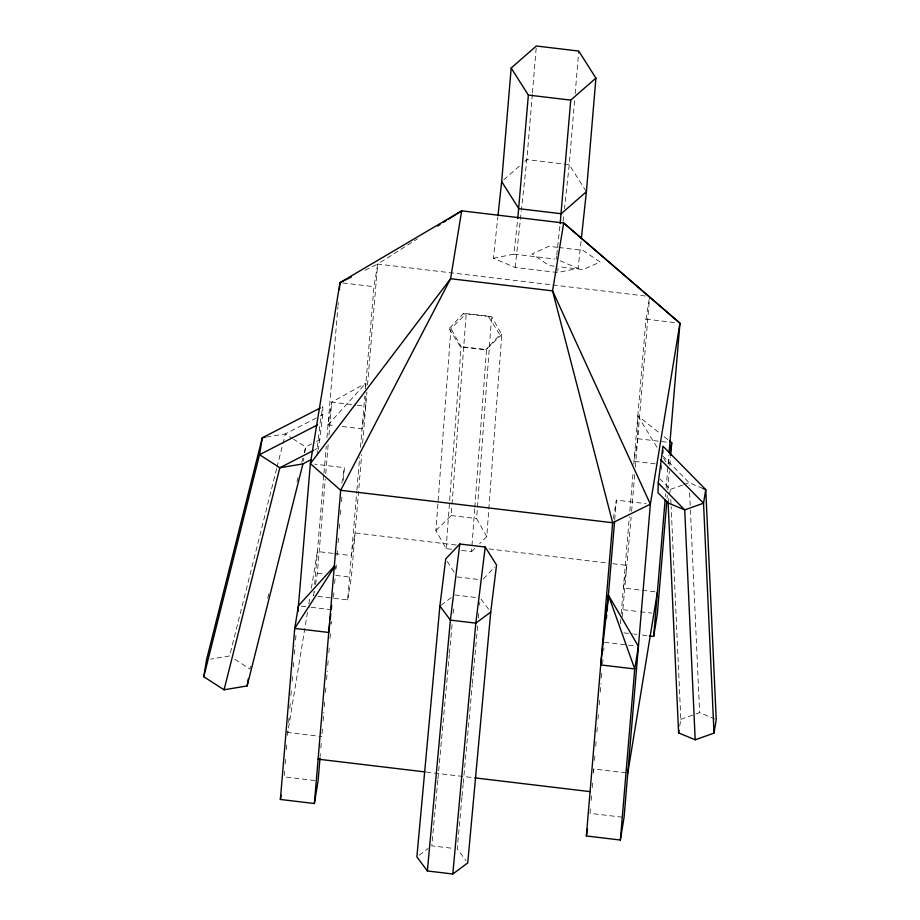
<?xml version="1.0" encoding="UTF-8"?>
<svg xmlns="http://www.w3.org/2000/svg" width="920" height="920" viewBox="0 0 920 920"><rect width="100%" height="100%" fill="white"/><g stroke="black" fill="none" stroke-linecap="round" stroke-linejoin="round"><path stroke-width="0.69" stroke-dasharray="4.6 3.45" d="M342.194 426.489L362.031 428.858L365.734 406.237L365.815 392.679M365.849 385.905L365.861 383.191L331.729 402.178L328.037 424.798L335.11 425.649M655.27 463.852L634.018 461.311L637.721 438.69L637.836 415.886L659.697 433.216M451.743 549.274L446.096 548.596L435.93 530.553L450.938 328.601L466.198 313.593L491.625 316.618L501.791 334.661L486.784 536.624L479.653 543.628M446.096 548.596L461.115 346.644L450.938 328.601L449.052 328.704L460.391 346.679L485.817 349.715L501.791 334.661L499.905 334.776L485.817 349.715M435.93 530.553L451.191 515.545L451.927 505.517M452.042 504.091L466.198 313.593L463.151 313.766L449.052 328.704M461.633 550.447L471.523 551.632L474.72 508.668M474.823 507.23L486.53 349.68L460.391 346.679M486.784 536.624L476.606 518.581L477.353 508.553M477.468 507.115L491.625 316.618L463.151 313.766M284.556 771.109L284.073 776.836L316.652 780.723M285.154 763.956L285.752 756.803M286.361 749.65L286.959 742.497M287.558 735.344L288.04 729.64M288.638 722.522L289.236 715.404M289.834 708.285L290.306 702.592M290.904 695.474L291.502 688.356M292.1 681.237L292.583 675.544M293.296 667L293.779 661.307M294.377 654.189L295.09 645.644M295.573 639.952L296.044 634.259M314.03 591.56L313.674 595.849L314.364 591.617M314.628 584.407L323.851 474.628M323.966 473.202L326.243 446.154M326.957 437.609L337.939 306.797M338.065 305.382L338.296 302.53M315.514 584.545L317.365 573.229L325.266 479.147M325.749 473.455L328.382 442.094M328.98 434.964L331.729 402.178L355.81 405.053M320.114 756.573L320.355 753.71M320.839 747.983L321.322 742.268M322.034 733.7L322.517 727.996M323.115 720.889L323.828 712.344M324.311 706.652L324.783 700.948M325.507 692.415L325.979 686.711M326.577 679.592L327.301 671.059M327.773 665.356L328.371 658.237M328.854 652.544L329.452 645.426M330.05 638.307L330.522 632.615M331.246 624.07L331.476 621.23M333.488 597.333L333.948 591.767M334.65 583.429L335.236 576.483M335.823 569.537L336.283 563.971L335.811 568.261M336.996 555.473L337.479 549.815M338.077 542.731L338.663 535.647M339.261 528.563L339.859 521.49M340.446 514.406L340.929 508.737M341.516 501.664L342.113 494.58M343.309 480.412L344.379 467.671L314.628 464.117M317.917 596.356L347.668 599.909L356.776 491.498M356.891 490.072L359.639 457.332M360.479 447.361L364.791 396.037M365.389 388.895L373.968 286.683L377.671 264.063L417.277 238.97M347.668 599.909L351.371 577.288L361.663 454.641M362.618 443.256L366.919 392.023M367.517 384.905L377.671 264.063L551.402 284.797M532.323 94.288L526.849 159.608L521.49 209.277M532.438 92.862L536.36 46M574.574 100.763L569.227 164.668L564.477 208.656M575.172 93.656L578.737 51.06M590.421 809.048L590.065 813.349L624.059 817.397M591.146 800.469L591.744 793.316M592.227 787.6L592.825 780.447M593.423 773.294L593.791 768.994L627.785 773.053M594.504 760.46L595.102 753.342M595.7 746.223L596.298 739.105M596.896 731.986L597.379 726.294M597.977 719.175L598.575 712.057M599.173 704.938L599.644 699.234M600.242 692.116L600.967 683.583M601.438 677.879L601.921 672.186M602.634 663.642L602.991 659.375M603.716 650.831L603.945 647.99M614.698 519.972L616.365 500.123L646.116 503.677M620.379 623.783L620.735 619.494M621.219 613.766L629.36 516.833M629.844 511.14L633.19 471.281M633.788 464.163L645.966 319.148L649.198 299.345M622.207 616.814L631.143 516.994M631.626 511.301L634.731 474.283M635.329 467.164L649.658 296.516M665.39 496.685L665.631 493.844M666.115 488.152L667.897 466.796M668.138 463.944L668.863 455.423M667.057 498.341L667.287 495.489M667.77 489.785L669.323 471.258M669.806 465.554L670.519 456.998M437.816 780.275L431.802 845.848L452.985 848.366M437.943 778.849L440.036 756.044M440.162 754.619L448.143 667.678M448.27 666.252L449.316 654.844M449.443 653.418L451.536 630.614M451.674 629.188L452.329 622.058M453.111 613.513L453.629 607.809M461.932 797.559L457.228 848.872L466.106 860.786M462.058 796.133L463.105 784.737M463.231 783.311L472.259 684.963M472.385 683.537L473.432 672.129M473.57 670.703L477.744 625.094M478.4 617.964L478.929 612.271M479.584 605.141L479.837 602.289M581.049 241.408L578.128 268.387L557.577 272.515L515.2 267.467L493.384 258.279L497.835 217.108M493.384 258.279L513.935 254.138L517.615 220.041M515.2 267.467L521.341 210.691M556.312 259.198L556.623 256.358M556.772 254.932L560.153 223.675M557.727 271.101L558.037 268.26M563.097 221.433L563.868 214.337M661.227 469.522L661.664 465.428M317.262 455.181L317.262 448.511L320.034 423.591L322.793 406.674L322.793 414.678L318.423 449.466M303.37 461.081L303.83 458.252M304.75 452.617L305.681 446.982L311.661 443.9M307.452 612.306L287.799 732.492L321.793 736.54M308.832 603.819L309.994 596.746M311.385 588.271L317.388 551.505L332.971 553.368M341.837 483.218L344.379 467.671M613.364 518.5L616.365 500.123M593.331 771.822L593.791 768.994M668.254 463.956L669.415 456.883M668.127 502.987L669.242 496.19M669.461 494.833L670.346 489.405L660.192 479.101M679.719 726.121L680.823 719.336L671.129 506.541M276.655 468.625L229.609 655.948L210.599 659.134M277 467.233L282.578 445.027M282.934 443.647L285.373 433.929L319.056 416.599M250.608 666.23L249.918 669.001L233.185 658.26M267.685 598.23L269.089 592.687M296.964 481.666L298.011 477.503M301.841 462.242L302.887 458.079M304.278 452.525L305.681 446.982L293.733 439.3M328.037 424.798L365.861 383.191M483.414 578.967L494.684 567.007M471.523 551.632L475.594 547.63M503.757 179.78L520.559 165.105M524.756 161.437L526.849 159.608L569.227 164.668L586.408 191.728M441.036 605.176L451.363 597.529M419.175 855.186L428.352 848.389M320.298 415.955L322.793 414.678M316.445 441.439L320.034 439.599M314.766 449.788L317.262 448.511M365.102 270.25L377.671 264.063M682.444 485.116L670.346 489.405L670.484 492.269M683.79 484.644L689.172 482.735L703.202 488.566M680.823 719.336L699.637 712.655L714.955 719.026M266.363 437.115L285.373 433.929L292.537 438.529M557.416 247.319L548.918 246.307L532.059 253.897L549.205 265.558L557.716 266.57M558.831 247.48L582.912 250.355L600.058 262.016L583.211 269.606L559.13 266.731M513.935 254.138L554.898 259.026M552.828 284.97L645.391 296.01M342.803 282.969L373.968 286.683M645.966 319.148L675.706 322.69M357.236 405.225L365.734 406.237M637.721 438.69L667.471 442.244M451.191 515.545L476.606 518.581M456.193 545.008L355.085 532.944L351.394 555.565L334.397 553.541M488.945 548.918L607.143 563.017M612.846 563.695L627.083 565.397L623.38 588.018L655.96 591.905M457.044 576.92L479.642 579.623M317.365 573.229L323.035 573.907M335.788 575.425L351.371 577.288M623.357 609.741L638.94 611.605M640.355 611.777L651.693 613.122M454.813 594.976L477.411 597.678M623.909 632.868L632.408 633.891M633.822 634.053L636.663 634.397M642.321 635.064L647.99 635.743M301.266 606.119L309.775 607.131M311.19 607.303L329.601 609.5M604.428 642.298L627.095 645M628.509 645.161L635.594 646.012M426.328 772.075L473.317 777.687M560.165 260.82L578.128 268.387M664.067 436.678L668.438 440.151M662.688 455.848L689.172 482.735L689.298 485.587M481.045 599.092L489.118 609.925M488.577 316.802L499.905 334.776M447.223 561.349L454.02 572.125M637.836 415.886L657.719 448.477M663.607 458.125L665.815 461.748M689.62 492.729L690.333 508.438M690.402 509.864L699.637 712.655M670.806 499.41L671.071 505.114"/><path stroke-width="1.38" d="M658.248 483L657.972 492.671L668.127 502.987L684.721 509.875L703.535 503.205L705.755 489.624L662.963 446.177L658.248 483L684.721 509.875L695.198 739.806L714.012 733.125L716.231 719.555L705.755 489.624L703.202 488.566M662.768 453.088L662.848 450.328M319.999 757.999L318.078 780.896L314.375 803.516L280.37 799.457L294.733 628.406L298.436 605.785L334.397 566.064M297.965 611.478L310.373 463.611L339.974 282.635L461.69 210.841L563.684 223.008L679.96 323.196L669.093 452.571M339.376 289.742L339.974 282.635L351.279 277.058M314.375 803.516L340.676 490.291L450.593 278.714L461.69 210.841L448.488 219.202M497.984 215.683L501.664 181.608L511.175 68.011L536.36 46L578.737 51.06L595.918 78.12L586.408 191.728L581.348 238.567M511.175 68.011L528.356 95.07L517.776 218.615M595.918 78.12L570.733 100.119L560.153 223.675M586.362 835.969L612.662 522.744L552.587 290.881L563.684 223.008L679.96 323.196L650.371 504.183L624.059 817.397L620.367 840.029L586.362 835.969L587.523 828.897M606.464 617.998L606.706 615.146M607.073 610.857L614.583 521.398M620.367 840.029L634.731 668.966L638.422 646.346L608.384 595.136L600.726 664.918L634.731 668.966L608.384 595.136M649.405 635.915L653.66 636.421L665.148 499.537M666.816 501.193L657.363 613.801L653.66 636.421M670.645 455.572L671.726 442.75L669.53 441.013M439.886 606.027L416.875 856.888L427.374 870.964L452.801 874L467.728 862.96L490.739 612.087L496.57 565.018L485.231 547.043L459.804 544.007L445.717 558.946L439.886 606.027L450.386 620.103L427.374 870.964M452.801 874L475.812 623.139L485.231 547.043M329.843 622.472L328.739 632.466L294.733 628.406L334.753 566.363M330.153 619.62L330.786 613.916M331.257 609.626L331.729 605.348M459.804 544.007L450.386 620.103L475.812 623.139L490.739 612.087M311.282 459.586L302.91 463.898L247.146 685.918L224.077 689.793L203.768 676.74L206.528 659.824L262.292 437.793L320.275 407.974M247.146 685.918L248.296 678.868M280.37 799.457L281.071 795.213M669.875 454.054L671.726 442.75M627.785 773.053L657.386 592.077M695.198 739.806L678.603 732.906L679.052 730.192M203.768 676.74L259.532 454.71L262.292 437.793L265.006 437.345M224.077 689.793L279.841 467.762L313.524 450.432M586.408 191.728L561.223 213.727L518.846 208.679L501.664 181.608M437.678 226.044L440.082 224.526M443.681 222.249L446.085 220.731M317.515 424.89L259.532 454.71L279.841 467.762L302.91 463.898M528.356 95.07L570.733 100.119M318.101 759.161L424.902 771.914M474.743 777.86L590.088 791.625M660.744 459.758L703.535 503.205L714.012 733.125M668.127 502.987L678.603 732.906M450.593 278.714L310.373 463.611L340.676 490.291L612.662 522.744L650.371 504.183L552.587 290.881L450.593 278.714"/></g></svg>
